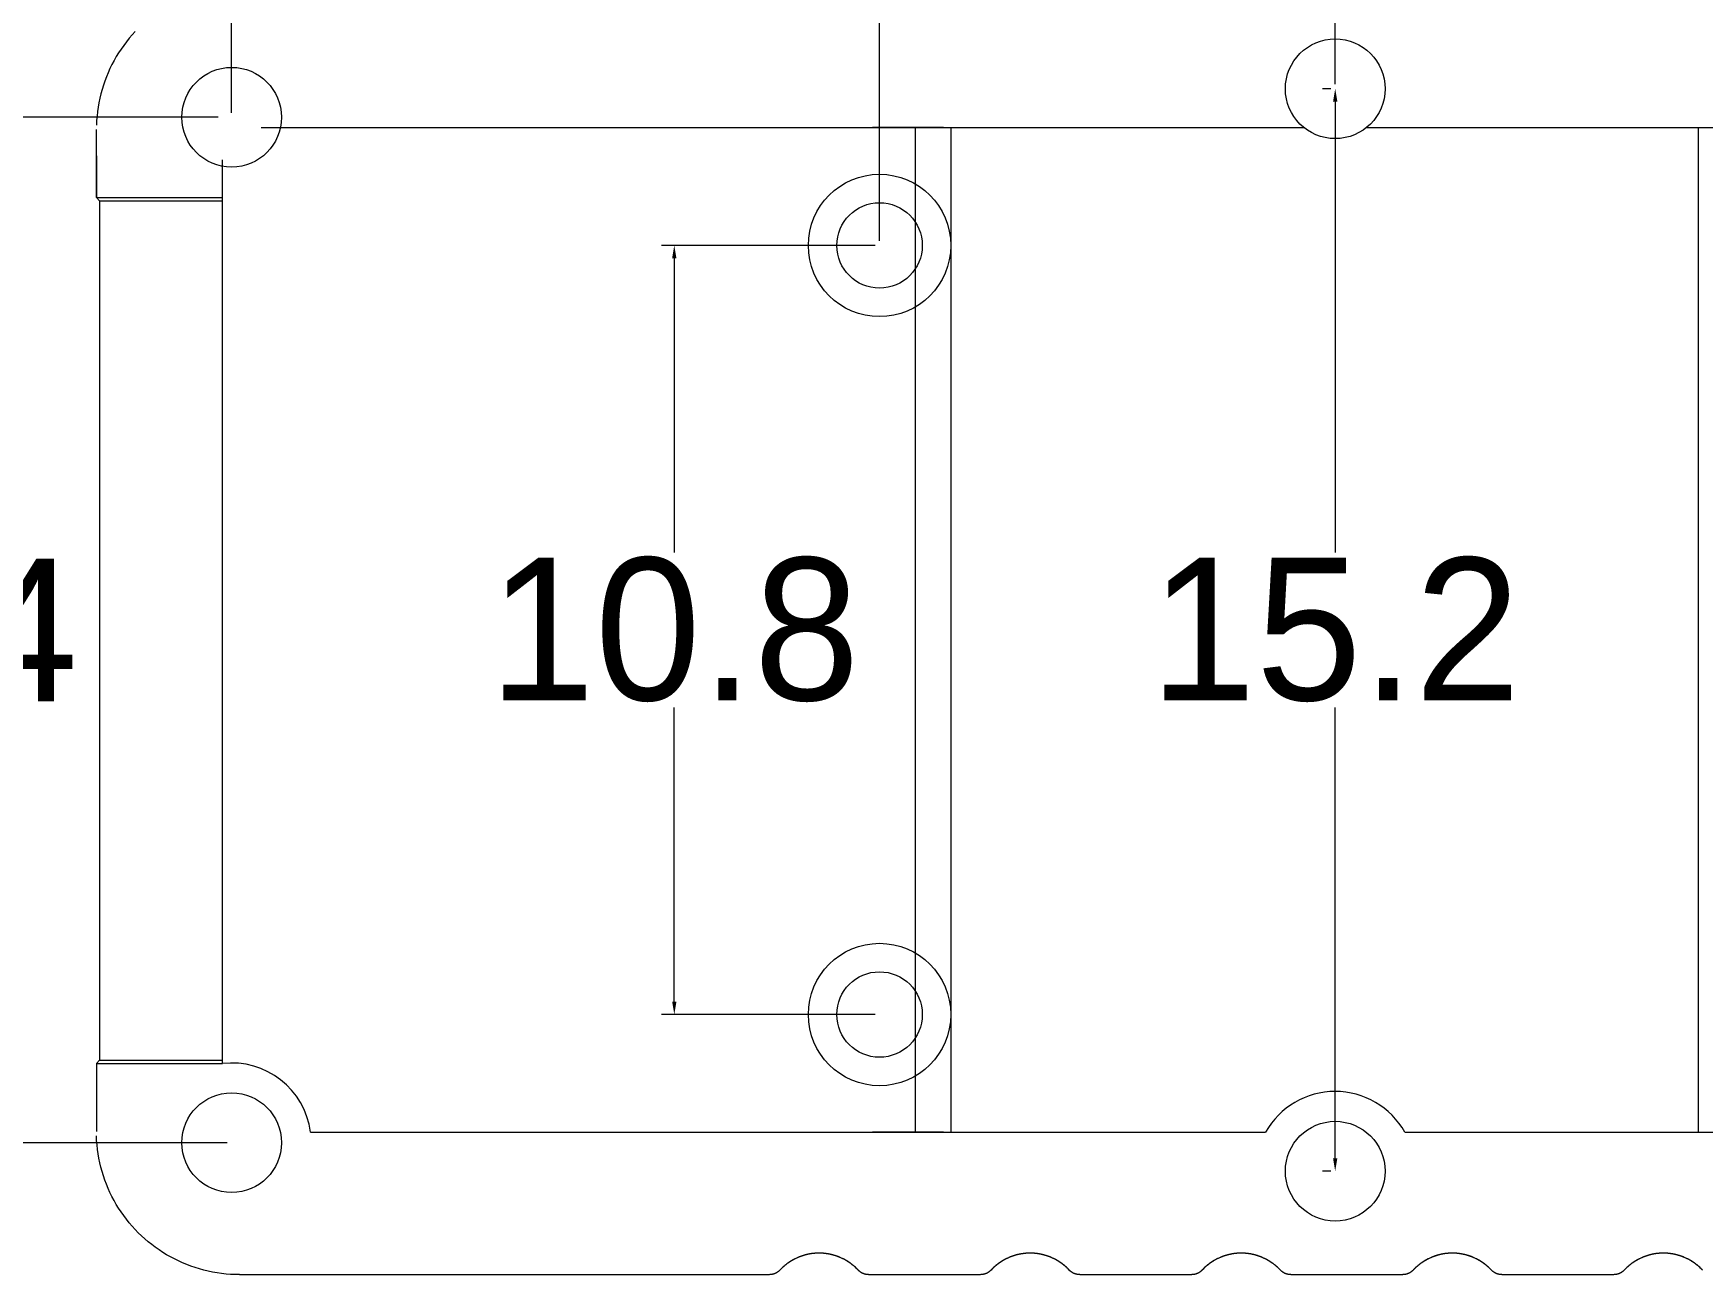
# Model space of a CAD drawing. Extents: x -778 to -614, y -2061 to -1833.
# Drawn here: x -670.5 to -647.05, y -2023.39 to -2005.96 of the extents above; entities that cross this region are included whole.
import ezdxf

# ---------------------------------------------------------------- set-up
doc = ezdxf.new("R2010")
doc.units = 0
doc.header["$MEASUREMENT"] = 0
doc.layers.add('3', color=7, linetype='Continuous')
doc.dimstyles.get("Standard").update_dxf_attribs({"dimtxt": 0.18, "dimasz": 0.18, "dimexe": 0.18, "dimexo": 0.0625, "dimgap": 0.09, "dimtad": 0, "dimtih": 1, "dimtoh": 1, "dimdec": 4, "dimzin": 0, "dimdsep": 46, "dimtxsty": 'Standard', "dimcen": 0.09, "dimadec": 0, "dimazin": 0, "dimtfac": 1, "dimtdec": 4, "dimtofl": 0, "dimtmove": 0, "dimatfit": 3, "dimfxl": 0, "dimtolj": 1, "dimtzin": 0, "dimarcsym": 0})

# ---------------------------------------------------------------- blocks, each defined once
blk = doc.blocks.new('*D86')
at = {"color": 0, "linetype": 'Continuous', "lineweight": 0}
for p, q in [((-667.714, -2007.075), (-667.714, -2003.648)), ((-667.534, -2003.828), (-664.921, -2003.828)), ((-658.794, -2003.828), (-661.407, -2003.828)), ((-658.614, -2008.875), (-658.614, -2003.648))]:
    blk.add_line(p, q, dxfattribs=at)
for points in [[(-667.534, -2003.798), (-667.534, -2003.858), (-667.714, -2003.828)], [(-658.794, -2003.798), (-658.794, -2003.858), (-658.614, -2003.828)]]:
    blk.add_solid(points, dxfattribs=at)
at = {"layer": 'Defpoints', "color": 0, "linetype": 'Continuous', "lineweight": 0}
for p in [(-658.614, -2003.828), (-667.714, -2007.138), (-658.614, -2008.938)]:
    blk.add_point(p, dxfattribs=at)
at = {"color": 0, "linetype": 'Continuous', "lineweight": 0, "insert": (-663.164, -2003.828), "char_height": 2, "attachment_point": 5}
blk.add_mtext('\\A1;9.1', dxfattribs=at)
blk = doc.blocks.new('*D87')
at = {"color": 0, "linetype": 'Continuous', "lineweight": 0}
for p, q in [((-667.714, -2007.013), (-667.714, -2000.857)), ((-652.214, -2006.675), (-652.214, -2000.857)), ((-667.534, -2001.037), (-662.721, -2001.037)), ((-652.394, -2001.037), (-657.207, -2001.037))]:
    blk.add_line(p, q, dxfattribs=at)
for points in [[(-667.534, -2001.007), (-667.534, -2001.067), (-667.714, -2001.037)], [(-652.394, -2001.007), (-652.394, -2001.067), (-652.214, -2001.037)]]:
    blk.add_solid(points, dxfattribs=at)
at = {"layer": 'Defpoints', "color": 0, "linetype": 'Continuous', "lineweight": 0}
for p in [(-652.214, -2001.037), (-652.214, -2006.738), (-667.714, -2007.075)]:
    blk.add_point(p, dxfattribs=at)
at = {"color": 0, "linetype": 'Continuous', "lineweight": 0, "insert": (-659.964, -2001.037), "char_height": 2, "attachment_point": 5}
blk.add_mtext('\\A1;15.5', dxfattribs=at)
blk = doc.blocks.new('*D88')
at = {"color": 0, "linetype": 'Continuous', "lineweight": 0}
for p, q in [((-667.714, -2007.013), (-667.714, -1998.262)), ((-667.534, -1998.442), (-652.904, -1998.442)), ((-632.094, -1998.442), (-646.724, -1998.442)), ((-631.914, -2008.475), (-631.914, -1998.262))]:
    blk.add_line(p, q, dxfattribs=at)
for points in [[(-667.534, -1998.412), (-667.534, -1998.472), (-667.714, -1998.442)], [(-632.094, -1998.412), (-632.094, -1998.472), (-631.914, -1998.442)]]:
    blk.add_solid(points, dxfattribs=at)
at = {"layer": 'Defpoints', "color": 0, "linetype": 'Continuous', "lineweight": 0}
for p in [(-631.914, -1998.442), (-667.714, -2007.075), (-631.914, -2008.538)]:
    blk.add_point(p, dxfattribs=at)
at = {"color": 0, "linetype": 'Continuous', "lineweight": 0, "insert": (-649.814, -1998.442), "char_height": 2, "attachment_point": 5}
blk.add_mtext('\\A1;35.8', dxfattribs=at)
blk = doc.blocks.new('*D89')
at = {"color": 0, "linetype": 'Continuous', "lineweight": 0}
for p, q in [((-652.277, -2006.738), (-652.394, -2006.738)), ((-652.214, -2006.918), (-652.214, -2013.248)), ((-652.214, -2021.758), (-652.214, -2015.428)), ((-652.277, -2021.938), (-652.394, -2021.938))]:
    blk.add_line(p, q, dxfattribs=at)
for points in [[(-652.244, -2006.918), (-652.184, -2006.918), (-652.214, -2006.738)], [(-652.244, -2021.758), (-652.184, -2021.758), (-652.214, -2021.938)]]:
    blk.add_solid(points, dxfattribs=at)
at = {"layer": 'Defpoints', "color": 0, "linetype": 'Continuous', "lineweight": 0}
for p in [(-652.214, -2006.738), (-652.214, -2021.938), (-652.214, -2021.938)]:
    blk.add_point(p, dxfattribs=at)
at = {"color": 0, "linetype": 'Continuous', "lineweight": 0, "insert": (-652.214, -2014.338), "char_height": 2, "attachment_point": 5}
blk.add_mtext('\\A1;15.2', dxfattribs=at)
blk = doc.blocks.new('*D90')
at = {"color": 0, "linetype": 'Continuous', "lineweight": 0}
for p, q in [((-658.677, -2008.938), (-661.677, -2008.938)), ((-661.497, -2009.118), (-661.497, -2013.248)), ((-661.497, -2019.558), (-661.497, -2015.428)), ((-658.677, -2019.738), (-661.677, -2019.738))]:
    blk.add_line(p, q, dxfattribs=at)
for points in [[(-661.527, -2009.118), (-661.467, -2009.118), (-661.497, -2008.938)], [(-661.527, -2019.558), (-661.467, -2019.558), (-661.497, -2019.738)]]:
    blk.add_solid(points, dxfattribs=at)
at = {"layer": 'Defpoints', "color": 0, "linetype": 'Continuous', "lineweight": 0}
for p in [(-658.614, -2008.938), (-661.497, -2019.738), (-658.614, -2019.738)]:
    blk.add_point(p, dxfattribs=at)
at = {"color": 0, "linetype": 'Continuous', "lineweight": 0, "insert": (-661.497, -2014.338), "char_height": 2, "attachment_point": 5}
blk.add_mtext('\\A1;10.8', dxfattribs=at)
blk = doc.blocks.new('*D91')
at = {"color": 0, "linetype": 'Continuous', "lineweight": 0}
for p, q in [((-667.904, -2007.138), (-672.657, -2007.138)), ((-672.477, -2007.318), (-672.477, -2013.248)), ((-672.477, -2021.358), (-672.477, -2015.428)), ((-667.777, -2021.538), (-672.657, -2021.538))]:
    blk.add_line(p, q, dxfattribs=at)
for points in [[(-672.507, -2007.318), (-672.447, -2007.318), (-672.477, -2007.138)], [(-672.507, -2021.358), (-672.447, -2021.358), (-672.477, -2021.538)]]:
    blk.add_solid(points, dxfattribs=at)
at = {"layer": 'Defpoints', "color": 0, "linetype": 'Continuous', "lineweight": 0}
for p in [(-667.842, -2007.138), (-672.477, -2021.538), (-667.714, -2021.538)]:
    blk.add_point(p, dxfattribs=at)
at = {"color": 0, "linetype": 'Continuous', "lineweight": 0, "insert": (-672.477, -2014.338), "char_height": 2, "attachment_point": 5}
blk.add_mtext('\\A1;14.4', dxfattribs=at)

msp = doc.modelspace()

# ---------------------------------------------------------------- linework, layer by layer
at = {"layer": '3', "color": 213, "linetype": 'Continuous', "lineweight": 0}
for p, q in [((-669.614, -2008.265), (-669.614, -2007.31)), ((-669.614, -2008.265), (-669.614, -2007.31)), ((-669.614, -2008.053), (-669.614, -2007.31)), ((-667.299, -2007.284), (-659.905, -2007.284)), ((-663.413, -2007.284), (-652.651, -2007.284)), ((-657.714, -2007.284), (-658.714, -2007.284)), ((-658.114, -2007.284), (-658.114, -2020.891)), ((-658.114, -2007.284), (-658.114, -2021.391)), ((-657.614, -2007.284), (-657.614, -2021.391)), ((-657.614, -2007.284), (-657.614, -2020.891)), ((-651.777, -2007.284), (-635.214, -2007.284)), ((-647.114, -2007.284), (-647.114, -2021.391)), ((-669.614, -2007.682), (-669.614, -2008.265)), ((-667.842, -2020.426), (-667.842, -2007.735)), ((-669.614, -2008.265), (-669.568, -2008.311)), ((-669.614, -2008.265), (-667.842, -2008.265)), ((-669.568, -2008.311), (-669.568, -2020.38)), ((-669.568, -2008.311), (-667.842, -2008.311)), ((-669.614, -2020.426), (-669.568, -2020.38)), ((-669.614, -2020.426), (-669.614, -2021.381)), ((-669.614, -2020.426), (-669.614, -2021.381)), ((-669.614, -2020.426), (-667.842, -2020.426)), ((-669.614, -2020.426), (-669.614, -2020.903)), ((-669.568, -2020.38), (-667.842, -2020.38)), ((-666.605, -2021.391), (-660.196, -2021.391)), ((-666.589, -2021.391), (-660.196, -2021.391)), ((-662.313, -2021.391), (-653.192, -2021.391)), ((-657.714, -2021.391), (-658.714, -2021.391)), ((-651.236, -2021.391), (-635.359, -2021.391)), ((-667.604, -2023.391), (-660.16, -2023.391)), ((-667.604, -2023.391), (-660.16, -2023.391)), ((-658.767, -2023.391), (-657.195, -2023.391)), ((-658.767, -2023.391), (-657.195, -2023.391)), ((-655.802, -2023.391), (-654.23, -2023.391)), ((-655.802, -2023.391), (-654.23, -2023.391)), ((-652.838, -2023.391), (-651.266, -2023.391)), ((-652.838, -2023.391), (-651.266, -2023.391)), ((-649.873, -2023.391), (-648.301, -2023.391)), ((-649.873, -2023.391), (-648.301, -2023.391))]:
    msp.add_line(p, q, dxfattribs=at)
for points in [[(-669.069, -2005.934, 0), (-669.112, -2005.981, 0), (-669.153, -2006.029, 0), (-669.192, -2006.078, 0), (-669.23, -2006.129, 0), (-669.267, -2006.181, 0), (-669.301, -2006.233, 0), (-669.334, -2006.287, 0), (-669.365, -2006.342, 0), (-669.395, -2006.398, 0), (-669.423, -2006.454, 0), (-669.449, -2006.512, 0), (-669.473, -2006.57, 0), (-669.495, -2006.629, 0), (-669.516, -2006.689, 0), (-669.534, -2006.749, 0), (-669.551, -2006.81, 0), (-669.566, -2006.872, 0), (-669.578, -2006.934, 0), (-669.589, -2006.996, 0), (-669.598, -2007.058, 0), (-669.605, -2007.121, 0), (-669.61, -2007.184, 0), (-669.613, -2007.247, 0)], [(-669.069, -2005.934, 0), (-669.112, -2005.981, 0), (-669.153, -2006.029, 0), (-669.192, -2006.078, 0), (-669.23, -2006.129, 0), (-669.267, -2006.181, 0), (-669.301, -2006.233, 0), (-669.334, -2006.287, 0), (-669.365, -2006.342, 0), (-669.395, -2006.398, 0), (-669.423, -2006.454, 0), (-669.449, -2006.512, 0), (-669.473, -2006.57, 0), (-669.495, -2006.629, 0), (-669.516, -2006.689, 0), (-669.534, -2006.749, 0), (-669.551, -2006.81, 0), (-669.566, -2006.872, 0), (-669.578, -2006.934, 0), (-669.589, -2006.996, 0), (-669.598, -2007.058, 0), (-669.605, -2007.121, 0), (-669.61, -2007.184, 0), (-669.613, -2007.247, 0)], [(-667.604, -2023.391, 0), (-667.667, -2023.39, 0), (-667.731, -2023.387, 0), (-667.793, -2023.382, 0), (-667.856, -2023.375, 0), (-667.919, -2023.366, 0), (-667.981, -2023.355, 0), (-668.043, -2023.342, 0), (-668.104, -2023.327, 0), (-668.165, -2023.311, 0), (-668.225, -2023.292, 0), (-668.285, -2023.272, 0), (-668.344, -2023.249, 0), (-668.403, -2023.225, 0), (-668.46, -2023.199, 0), (-668.517, -2023.171, 0), (-668.573, -2023.142, 0), (-668.627, -2023.111, 0), (-668.681, -2023.078, 0), (-668.734, -2023.043, 0), (-668.786, -2023.007, 0), (-668.836, -2022.969, 0), (-668.885, -2022.929, 0), (-668.933, -2022.888, 0), (-668.98, -2022.846, 0), (-669.025, -2022.802, 0), (-669.069, -2022.757, 0), (-669.112, -2022.71, 0), (-669.153, -2022.662, 0), (-669.192, -2022.613, 0), (-669.23, -2022.562, 0), (-669.267, -2022.51, 0), (-669.301, -2022.458, 0), (-669.334, -2022.404, 0), (-669.365, -2022.349, 0), (-669.395, -2022.293, 0), (-669.423, -2022.237, 0), (-669.449, -2022.179, 0), (-669.473, -2022.121, 0), (-669.495, -2022.062, 0), (-669.516, -2022.002, 0), (-669.534, -2021.942, 0), (-669.551, -2021.881, 0), (-669.566, -2021.819, 0), (-669.578, -2021.757, 0), (-669.589, -2021.695, 0), (-669.598, -2021.633, 0), (-669.605, -2021.57, 0), (-669.61, -2021.507, 0), (-669.613, -2021.444, 0)], [(-667.604, -2023.391, 0), (-667.667, -2023.39, 0), (-667.731, -2023.387, 0), (-667.793, -2023.382, 0), (-667.856, -2023.375, 0), (-667.919, -2023.366, 0), (-667.981, -2023.355, 0), (-668.043, -2023.342, 0), (-668.104, -2023.327, 0), (-668.165, -2023.311, 0), (-668.225, -2023.292, 0), (-668.285, -2023.272, 0), (-668.344, -2023.249, 0), (-668.403, -2023.225, 0), (-668.46, -2023.199, 0), (-668.517, -2023.171, 0), (-668.573, -2023.142, 0), (-668.627, -2023.111, 0), (-668.681, -2023.078, 0), (-668.734, -2023.043, 0), (-668.786, -2023.007, 0), (-668.836, -2022.969, 0), (-668.885, -2022.929, 0), (-668.933, -2022.888, 0), (-668.98, -2022.846, 0), (-669.025, -2022.802, 0), (-669.069, -2022.757, 0), (-669.112, -2022.71, 0), (-669.153, -2022.662, 0), (-669.192, -2022.613, 0), (-669.23, -2022.562, 0), (-669.267, -2022.51, 0), (-669.301, -2022.458, 0), (-669.334, -2022.404, 0), (-669.365, -2022.349, 0), (-669.395, -2022.293, 0), (-669.423, -2022.237, 0), (-669.449, -2022.179, 0), (-669.473, -2022.121, 0), (-669.495, -2022.062, 0), (-669.516, -2022.002, 0), (-669.534, -2021.942, 0), (-669.551, -2021.881, 0), (-669.566, -2021.819, 0), (-669.578, -2021.757, 0), (-669.589, -2021.695, 0), (-669.598, -2021.633, 0), (-669.605, -2021.57, 0), (-669.61, -2021.507, 0), (-669.613, -2021.444, 0)], [(-660.013, -2023.327, 0), (-660.015, -2023.329, 0), (-660.018, -2023.332, 0), (-660.02, -2023.334, 0), (-660.023, -2023.336, 0), (-660.025, -2023.339, 0), (-660.027, -2023.341, 0), (-660.03, -2023.343, 0), (-660.032, -2023.345, 0), (-660.035, -2023.347, 0), (-660.038, -2023.349, 0), (-660.04, -2023.351, 0), (-660.043, -2023.353, 0), (-660.046, -2023.355, 0), (-660.048, -2023.357, 0), (-660.051, -2023.358, 0), (-660.054, -2023.36, 0), (-660.057, -2023.362, 0), (-660.059, -2023.364, 0), (-660.062, -2023.365, 0), (-660.065, -2023.367, 0), (-660.068, -2023.368, 0), (-660.071, -2023.37, 0), (-660.074, -2023.371, 0), (-660.077, -2023.373, 0), (-660.08, -2023.374, 0), (-660.083, -2023.375, 0), (-660.086, -2023.376, 0), (-660.089, -2023.378, 0), (-660.092, -2023.379, 0), (-660.095, -2023.38, 0), (-660.098, -2023.381, 0), (-660.102, -2023.382, 0), (-660.105, -2023.383, 0), (-660.108, -2023.384, 0), (-660.111, -2023.385, 0), (-660.114, -2023.385, 0), (-660.117, -2023.386, 0), (-660.121, -2023.387, 0), (-660.124, -2023.387, 0), (-660.127, -2023.388, 0), (-660.13, -2023.388, 0), (-660.134, -2023.389, 0), (-660.137, -2023.389, 0), (-660.14, -2023.39, 0), (-660.143, -2023.39, 0), (-660.147, -2023.39, 0), (-660.15, -2023.39, 0), (-660.153, -2023.39, 0), (-660.157, -2023.39, 0)], [(-660.013, -2023.327, 0), (-660.015, -2023.329, 0), (-660.018, -2023.332, 0), (-660.02, -2023.334, 0), (-660.022, -2023.336, 0), (-660.025, -2023.339, 0), (-660.027, -2023.341, 0), (-660.03, -2023.343, 0), (-660.032, -2023.345, 0), (-660.035, -2023.347, 0), (-660.038, -2023.349, 0), (-660.04, -2023.351, 0), (-660.043, -2023.353, 0), (-660.046, -2023.355, 0), (-660.048, -2023.357, 0), (-660.051, -2023.358, 0), (-660.054, -2023.36, 0), (-660.057, -2023.362, 0), (-660.059, -2023.364, 0), (-660.062, -2023.365, 0), (-660.065, -2023.367, 0), (-660.068, -2023.368, 0), (-660.071, -2023.37, 0), (-660.074, -2023.371, 0), (-660.077, -2023.373, 0), (-660.08, -2023.374, 0), (-660.083, -2023.375, 0), (-660.086, -2023.376, 0), (-660.089, -2023.378, 0), (-660.092, -2023.379, 0), (-660.095, -2023.38, 0), (-660.098, -2023.381, 0), (-660.102, -2023.382, 0), (-660.105, -2023.383, 0), (-660.108, -2023.384, 0), (-660.111, -2023.384, 0), (-660.114, -2023.385, 0), (-660.117, -2023.386, 0), (-660.121, -2023.387, 0), (-660.124, -2023.387, 0), (-660.127, -2023.388, 0), (-660.13, -2023.388, 0), (-660.134, -2023.389, 0), (-660.137, -2023.389, 0), (-660.14, -2023.39, 0), (-660.143, -2023.39, 0), (-660.147, -2023.39, 0), (-660.15, -2023.39, 0), (-660.153, -2023.39, 0), (-660.157, -2023.39, 0)], [(-658.767, -2023.391, 0), (-658.771, -2023.39, 0), (-658.774, -2023.39, 0), (-658.777, -2023.39, 0), (-658.78, -2023.39, 0), (-658.784, -2023.39, 0), (-658.787, -2023.39, 0), (-658.79, -2023.389, 0), (-658.793, -2023.389, 0), (-658.797, -2023.388, 0), (-658.8, -2023.388, 0), (-658.803, -2023.387, 0), (-658.806, -2023.387, 0), (-658.81, -2023.386, 0), (-658.813, -2023.385, 0), (-658.816, -2023.385, 0), (-658.819, -2023.384, 0), (-658.822, -2023.383, 0), (-658.826, -2023.382, 0), (-658.829, -2023.381, 0), (-658.832, -2023.38, 0), (-658.835, -2023.379, 0), (-658.838, -2023.378, 0), (-658.841, -2023.376, 0), (-658.844, -2023.375, 0), (-658.847, -2023.374, 0), (-658.85, -2023.373, 0), (-658.853, -2023.371, 0), (-658.856, -2023.37, 0), (-658.859, -2023.368, 0), (-658.862, -2023.367, 0), (-658.865, -2023.365, 0), (-658.868, -2023.364, 0), (-658.87, -2023.362, 0), (-658.873, -2023.36, 0), (-658.876, -2023.358, 0), (-658.879, -2023.357, 0), (-658.882, -2023.355, 0), (-658.884, -2023.353, 0), (-658.887, -2023.351, 0), (-658.889, -2023.349, 0), (-658.892, -2023.347, 0), (-658.895, -2023.345, 0), (-658.897, -2023.343, 0), (-658.9, -2023.341, 0), (-658.902, -2023.339, 0), (-658.905, -2023.336, 0), (-658.907, -2023.334, 0), (-658.909, -2023.332, 0), (-658.912, -2023.329, 0)], [(-658.767, -2023.391, 0), (-658.771, -2023.391, 0), (-658.774, -2023.39, 0), (-658.777, -2023.39, 0), (-658.78, -2023.39, 0), (-658.784, -2023.39, 0), (-658.787, -2023.39, 0), (-658.79, -2023.389, 0), (-658.793, -2023.389, 0), (-658.797, -2023.388, 0), (-658.8, -2023.388, 0), (-658.803, -2023.387, 0), (-658.806, -2023.387, 0), (-658.81, -2023.386, 0), (-658.813, -2023.385, 0), (-658.816, -2023.385, 0), (-658.819, -2023.384, 0), (-658.822, -2023.383, 0), (-658.826, -2023.382, 0), (-658.829, -2023.381, 0), (-658.832, -2023.38, 0), (-658.835, -2023.379, 0), (-658.838, -2023.378, 0), (-658.841, -2023.376, 0), (-658.844, -2023.375, 0), (-658.847, -2023.374, 0), (-658.85, -2023.373, 0), (-658.853, -2023.371, 0), (-658.856, -2023.37, 0), (-658.859, -2023.368, 0), (-658.862, -2023.367, 0), (-658.865, -2023.365, 0), (-658.868, -2023.364, 0), (-658.87, -2023.362, 0), (-658.873, -2023.36, 0), (-658.876, -2023.358, 0), (-658.879, -2023.357, 0), (-658.882, -2023.355, 0), (-658.884, -2023.353, 0), (-658.887, -2023.351, 0), (-658.889, -2023.349, 0), (-658.892, -2023.347, 0), (-658.895, -2023.345, 0), (-658.897, -2023.343, 0), (-658.9, -2023.341, 0), (-658.902, -2023.338, 0), (-658.904, -2023.336, 0), (-658.907, -2023.334, 0), (-658.909, -2023.332, 0), (-658.912, -2023.329, 0)], [(-657.048, -2023.327, 0), (-657.051, -2023.329, 0), (-657.053, -2023.332, 0), (-657.055, -2023.334, 0), (-657.058, -2023.336, 0), (-657.06, -2023.339, 0), (-657.063, -2023.341, 0), (-657.065, -2023.343, 0), (-657.068, -2023.345, 0), (-657.07, -2023.347, 0), (-657.073, -2023.349, 0), (-657.075, -2023.351, 0), (-657.078, -2023.353, 0), (-657.081, -2023.355, 0), (-657.083, -2023.357, 0), (-657.086, -2023.358, 0), (-657.089, -2023.36, 0), (-657.092, -2023.362, 0), (-657.095, -2023.364, 0), (-657.097, -2023.365, 0), (-657.1, -2023.367, 0), (-657.103, -2023.368, 0), (-657.106, -2023.37, 0), (-657.109, -2023.371, 0), (-657.112, -2023.373, 0), (-657.115, -2023.374, 0), (-657.118, -2023.375, 0), (-657.121, -2023.376, 0), (-657.124, -2023.378, 0), (-657.127, -2023.379, 0), (-657.13, -2023.38, 0), (-657.134, -2023.381, 0), (-657.137, -2023.382, 0), (-657.14, -2023.383, 0), (-657.143, -2023.384, 0), (-657.146, -2023.385, 0), (-657.149, -2023.385, 0), (-657.153, -2023.386, 0), (-657.156, -2023.387, 0), (-657.159, -2023.387, 0), (-657.162, -2023.388, 0), (-657.166, -2023.388, 0), (-657.169, -2023.389, 0), (-657.172, -2023.389, 0), (-657.175, -2023.39, 0), (-657.179, -2023.39, 0), (-657.182, -2023.39, 0), (-657.185, -2023.39, 0), (-657.188, -2023.39, 0), (-657.192, -2023.39, 0)], [(-657.048, -2023.327, 0), (-657.051, -2023.329, 0), (-657.053, -2023.332, 0), (-657.055, -2023.334, 0), (-657.058, -2023.336, 0), (-657.06, -2023.339, 0), (-657.063, -2023.341, 0), (-657.065, -2023.343, 0), (-657.068, -2023.345, 0), (-657.07, -2023.347, 0), (-657.073, -2023.349, 0), (-657.075, -2023.351, 0), (-657.078, -2023.353, 0), (-657.081, -2023.355, 0), (-657.083, -2023.357, 0), (-657.086, -2023.358, 0), (-657.089, -2023.36, 0), (-657.092, -2023.362, 0), (-657.095, -2023.364, 0), (-657.097, -2023.365, 0), (-657.1, -2023.367, 0), (-657.103, -2023.368, 0), (-657.106, -2023.37, 0), (-657.109, -2023.371, 0), (-657.112, -2023.373, 0), (-657.115, -2023.374, 0), (-657.118, -2023.375, 0), (-657.121, -2023.376, 0), (-657.124, -2023.378, 0), (-657.127, -2023.379, 0), (-657.13, -2023.38, 0), (-657.134, -2023.381, 0), (-657.137, -2023.382, 0), (-657.14, -2023.383, 0), (-657.143, -2023.384, 0), (-657.146, -2023.384, 0), (-657.149, -2023.385, 0), (-657.153, -2023.386, 0), (-657.156, -2023.387, 0), (-657.159, -2023.387, 0), (-657.162, -2023.388, 0), (-657.166, -2023.388, 0), (-657.169, -2023.389, 0), (-657.172, -2023.389, 0), (-657.175, -2023.39, 0), (-657.179, -2023.39, 0), (-657.182, -2023.39, 0), (-657.185, -2023.39, 0), (-657.188, -2023.39, 0), (-657.192, -2023.39, 0)], [(-655.802, -2023.391, 0), (-655.806, -2023.39, 0), (-655.809, -2023.39, 0), (-655.812, -2023.39, 0), (-655.816, -2023.39, 0), (-655.819, -2023.39, 0), (-655.822, -2023.39, 0), (-655.825, -2023.389, 0), (-655.829, -2023.389, 0), (-655.832, -2023.388, 0), (-655.835, -2023.388, 0), (-655.838, -2023.387, 0), (-655.842, -2023.387, 0), (-655.845, -2023.386, 0), (-655.848, -2023.385, 0), (-655.851, -2023.385, 0), (-655.854, -2023.384, 0), (-655.858, -2023.383, 0), (-655.861, -2023.382, 0), (-655.864, -2023.381, 0), (-655.867, -2023.38, 0), (-655.87, -2023.379, 0), (-655.873, -2023.378, 0), (-655.876, -2023.376, 0), (-655.879, -2023.375, 0), (-655.882, -2023.374, 0), (-655.885, -2023.373, 0), (-655.888, -2023.371, 0), (-655.891, -2023.37, 0), (-655.894, -2023.368, 0), (-655.897, -2023.367, 0), (-655.9, -2023.365, 0), (-655.903, -2023.364, 0), (-655.906, -2023.362, 0), (-655.909, -2023.36, 0), (-655.911, -2023.358, 0), (-655.914, -2023.357, 0), (-655.917, -2023.355, 0), (-655.919, -2023.353, 0), (-655.922, -2023.351, 0), (-655.925, -2023.349, 0), (-655.927, -2023.347, 0), (-655.93, -2023.345, 0), (-655.932, -2023.343, 0), (-655.935, -2023.341, 0), (-655.937, -2023.339, 0), (-655.94, -2023.336, 0), (-655.942, -2023.334, 0), (-655.944, -2023.332, 0), (-655.947, -2023.329, 0)], [(-655.802, -2023.391, 0), (-655.806, -2023.391, 0), (-655.809, -2023.39, 0), (-655.812, -2023.39, 0), (-655.816, -2023.39, 0), (-655.819, -2023.39, 0), (-655.822, -2023.39, 0), (-655.825, -2023.389, 0), (-655.829, -2023.389, 0), (-655.832, -2023.388, 0), (-655.835, -2023.388, 0), (-655.838, -2023.387, 0), (-655.842, -2023.387, 0), (-655.845, -2023.386, 0), (-655.848, -2023.385, 0), (-655.851, -2023.385, 0), (-655.854, -2023.384, 0), (-655.858, -2023.383, 0), (-655.861, -2023.382, 0), (-655.864, -2023.381, 0), (-655.867, -2023.38, 0), (-655.87, -2023.379, 0), (-655.873, -2023.378, 0), (-655.876, -2023.376, 0), (-655.879, -2023.375, 0), (-655.882, -2023.374, 0), (-655.885, -2023.373, 0), (-655.888, -2023.371, 0), (-655.891, -2023.37, 0), (-655.894, -2023.368, 0), (-655.897, -2023.367, 0), (-655.9, -2023.365, 0), (-655.903, -2023.364, 0), (-655.906, -2023.362, 0), (-655.909, -2023.36, 0), (-655.911, -2023.358, 0), (-655.914, -2023.357, 0), (-655.917, -2023.355, 0), (-655.919, -2023.353, 0), (-655.922, -2023.351, 0), (-655.925, -2023.349, 0), (-655.927, -2023.347, 0), (-655.93, -2023.345, 0), (-655.932, -2023.343, 0), (-655.935, -2023.341, 0), (-655.937, -2023.338, 0), (-655.94, -2023.336, 0), (-655.942, -2023.334, 0), (-655.944, -2023.332, 0), (-655.947, -2023.329, 0)], [(-654.084, -2023.327, 0), (-654.086, -2023.329, 0), (-654.088, -2023.332, 0), (-654.091, -2023.334, 0), (-654.093, -2023.336, 0), (-654.095, -2023.339, 0), (-654.098, -2023.341, 0), (-654.1, -2023.343, 0), (-654.103, -2023.345, 0), (-654.105, -2023.347, 0), (-654.108, -2023.349, 0), (-654.111, -2023.351, 0), (-654.113, -2023.353, 0), (-654.116, -2023.355, 0), (-654.119, -2023.357, 0), (-654.121, -2023.358, 0), (-654.124, -2023.36, 0), (-654.127, -2023.362, 0), (-654.13, -2023.364, 0), (-654.133, -2023.365, 0), (-654.136, -2023.367, 0), (-654.139, -2023.368, 0), (-654.141, -2023.37, 0), (-654.144, -2023.371, 0), (-654.147, -2023.373, 0), (-654.15, -2023.374, 0), (-654.153, -2023.375, 0), (-654.156, -2023.376, 0), (-654.16, -2023.378, 0), (-654.163, -2023.379, 0), (-654.166, -2023.38, 0), (-654.169, -2023.381, 0), (-654.172, -2023.382, 0), (-654.175, -2023.383, 0), (-654.178, -2023.384, 0), (-654.182, -2023.385, 0), (-654.185, -2023.385, 0), (-654.188, -2023.386, 0), (-654.191, -2023.387, 0), (-654.194, -2023.387, 0), (-654.198, -2023.388, 0), (-654.201, -2023.388, 0), (-654.204, -2023.389, 0), (-654.207, -2023.389, 0), (-654.211, -2023.39, 0), (-654.214, -2023.39, 0), (-654.217, -2023.39, 0), (-654.22, -2023.39, 0), (-654.224, -2023.39, 0), (-654.227, -2023.39, 0)], [(-654.084, -2023.327, 0), (-654.086, -2023.329, 0), (-654.088, -2023.332, 0), (-654.091, -2023.334, 0), (-654.093, -2023.336, 0), (-654.095, -2023.339, 0), (-654.098, -2023.341, 0), (-654.1, -2023.343, 0), (-654.103, -2023.345, 0), (-654.105, -2023.347, 0), (-654.108, -2023.349, 0), (-654.111, -2023.351, 0), (-654.113, -2023.353, 0), (-654.116, -2023.355, 0), (-654.119, -2023.357, 0), (-654.121, -2023.358, 0), (-654.124, -2023.36, 0), (-654.127, -2023.362, 0), (-654.13, -2023.364, 0), (-654.133, -2023.365, 0), (-654.136, -2023.367, 0), (-654.139, -2023.368, 0), (-654.141, -2023.37, 0), (-654.144, -2023.371, 0), (-654.147, -2023.373, 0), (-654.15, -2023.374, 0), (-654.153, -2023.375, 0), (-654.156, -2023.376, 0), (-654.16, -2023.378, 0), (-654.163, -2023.379, 0), (-654.166, -2023.38, 0), (-654.169, -2023.381, 0), (-654.172, -2023.382, 0), (-654.175, -2023.383, 0), (-654.178, -2023.384, 0), (-654.182, -2023.384, 0), (-654.185, -2023.385, 0), (-654.188, -2023.386, 0), (-654.191, -2023.387, 0), (-654.194, -2023.387, 0), (-654.198, -2023.388, 0), (-654.201, -2023.388, 0), (-654.204, -2023.389, 0), (-654.207, -2023.389, 0), (-654.211, -2023.39, 0), (-654.214, -2023.39, 0), (-654.217, -2023.39, 0), (-654.22, -2023.39, 0), (-654.224, -2023.39, 0), (-654.227, -2023.39, 0)], [(-652.838, -2023.391, 0), (-652.841, -2023.39, 0), (-652.844, -2023.39, 0), (-652.848, -2023.39, 0), (-652.851, -2023.39, 0), (-652.854, -2023.39, 0), (-652.857, -2023.39, 0), (-652.861, -2023.389, 0), (-652.864, -2023.389, 0), (-652.867, -2023.388, 0), (-652.87, -2023.388, 0), (-652.874, -2023.387, 0), (-652.877, -2023.387, 0), (-652.88, -2023.386, 0), (-652.883, -2023.385, 0), (-652.887, -2023.385, 0), (-652.89, -2023.384, 0), (-652.893, -2023.383, 0), (-652.896, -2023.382, 0), (-652.899, -2023.381, 0), (-652.902, -2023.38, 0), (-652.905, -2023.379, 0), (-652.908, -2023.378, 0), (-652.912, -2023.376, 0), (-652.915, -2023.375, 0), (-652.918, -2023.374, 0), (-652.921, -2023.373, 0), (-652.924, -2023.371, 0), (-652.927, -2023.37, 0), (-652.929, -2023.368, 0), (-652.932, -2023.367, 0), (-652.935, -2023.365, 0), (-652.938, -2023.364, 0), (-652.941, -2023.362, 0), (-652.944, -2023.36, 0), (-652.947, -2023.358, 0), (-652.949, -2023.357, 0), (-652.952, -2023.355, 0), (-652.955, -2023.353, 0), (-652.957, -2023.351, 0), (-652.96, -2023.349, 0), (-652.963, -2023.347, 0), (-652.965, -2023.345, 0), (-652.968, -2023.343, 0), (-652.97, -2023.341, 0), (-652.973, -2023.339, 0), (-652.975, -2023.336, 0), (-652.977, -2023.334, 0), (-652.98, -2023.332, 0), (-652.982, -2023.329, 0)], [(-652.838, -2023.391, 0), (-652.841, -2023.391, 0), (-652.844, -2023.39, 0), (-652.848, -2023.39, 0), (-652.851, -2023.39, 0), (-652.854, -2023.39, 0), (-652.857, -2023.39, 0), (-652.861, -2023.389, 0), (-652.864, -2023.389, 0), (-652.867, -2023.388, 0), (-652.87, -2023.388, 0), (-652.874, -2023.387, 0), (-652.877, -2023.387, 0), (-652.88, -2023.386, 0), (-652.883, -2023.385, 0), (-652.887, -2023.385, 0), (-652.89, -2023.384, 0), (-652.893, -2023.383, 0), (-652.896, -2023.382, 0), (-652.899, -2023.381, 0), (-652.902, -2023.38, 0), (-652.905, -2023.379, 0), (-652.908, -2023.378, 0), (-652.912, -2023.376, 0), (-652.915, -2023.375, 0), (-652.918, -2023.374, 0), (-652.921, -2023.373, 0), (-652.924, -2023.371, 0), (-652.927, -2023.37, 0), (-652.929, -2023.368, 0), (-652.932, -2023.367, 0), (-652.935, -2023.365, 0), (-652.938, -2023.364, 0), (-652.941, -2023.362, 0), (-652.944, -2023.36, 0), (-652.947, -2023.358, 0), (-652.949, -2023.357, 0), (-652.952, -2023.355, 0), (-652.955, -2023.353, 0), (-652.957, -2023.351, 0), (-652.96, -2023.349, 0), (-652.963, -2023.347, 0), (-652.965, -2023.345, 0), (-652.968, -2023.343, 0), (-652.97, -2023.341, 0), (-652.973, -2023.338, 0), (-652.975, -2023.336, 0), (-652.977, -2023.334, 0), (-652.98, -2023.332, 0), (-652.982, -2023.329, 0)], [(-651.119, -2023.327, 0), (-651.121, -2023.329, 0), (-651.124, -2023.332, 0), (-651.126, -2023.334, 0), (-651.128, -2023.336, 0), (-651.131, -2023.339, 0), (-651.133, -2023.341, 0), (-651.136, -2023.343, 0), (-651.138, -2023.345, 0), (-651.141, -2023.347, 0), (-651.143, -2023.349, 0), (-651.146, -2023.351, 0), (-651.149, -2023.353, 0), (-651.151, -2023.355, 0), (-651.154, -2023.357, 0), (-651.157, -2023.358, 0), (-651.159, -2023.36, 0), (-651.162, -2023.362, 0), (-651.165, -2023.364, 0), (-651.168, -2023.365, 0), (-651.171, -2023.367, 0), (-651.174, -2023.368, 0), (-651.177, -2023.37, 0), (-651.18, -2023.371, 0), (-651.183, -2023.373, 0), (-651.186, -2023.374, 0), (-651.189, -2023.375, 0), (-651.192, -2023.376, 0), (-651.195, -2023.378, 0), (-651.198, -2023.379, 0), (-651.201, -2023.38, 0), (-651.204, -2023.381, 0), (-651.207, -2023.382, 0), (-651.21, -2023.383, 0), (-651.214, -2023.384, 0), (-651.217, -2023.385, 0), (-651.22, -2023.385, 0), (-651.223, -2023.386, 0), (-651.226, -2023.387, 0), (-651.23, -2023.387, 0), (-651.233, -2023.388, 0), (-651.236, -2023.388, 0), (-651.239, -2023.389, 0), (-651.243, -2023.389, 0), (-651.246, -2023.39, 0), (-651.249, -2023.39, 0), (-651.252, -2023.39, 0), (-651.256, -2023.39, 0), (-651.259, -2023.39, 0), (-651.262, -2023.39, 0)], [(-651.119, -2023.327, 0), (-651.121, -2023.329, 0), (-651.124, -2023.332, 0), (-651.126, -2023.334, 0), (-651.128, -2023.336, 0), (-651.131, -2023.339, 0), (-651.133, -2023.341, 0), (-651.136, -2023.343, 0), (-651.138, -2023.345, 0), (-651.141, -2023.347, 0), (-651.143, -2023.349, 0), (-651.146, -2023.351, 0), (-651.149, -2023.353, 0), (-651.151, -2023.355, 0), (-651.154, -2023.357, 0), (-651.157, -2023.358, 0), (-651.159, -2023.36, 0), (-651.162, -2023.362, 0), (-651.165, -2023.364, 0), (-651.168, -2023.365, 0), (-651.171, -2023.367, 0), (-651.174, -2023.368, 0), (-651.177, -2023.37, 0), (-651.18, -2023.371, 0), (-651.183, -2023.373, 0), (-651.186, -2023.374, 0), (-651.189, -2023.375, 0), (-651.192, -2023.376, 0), (-651.195, -2023.378, 0), (-651.198, -2023.379, 0), (-651.201, -2023.38, 0), (-651.204, -2023.381, 0), (-651.207, -2023.382, 0), (-651.21, -2023.383, 0), (-651.214, -2023.384, 0), (-651.217, -2023.384, 0), (-651.22, -2023.385, 0), (-651.223, -2023.386, 0), (-651.226, -2023.387, 0), (-651.23, -2023.387, 0), (-651.233, -2023.388, 0), (-651.236, -2023.388, 0), (-651.239, -2023.389, 0), (-651.243, -2023.389, 0), (-651.246, -2023.39, 0), (-651.249, -2023.39, 0), (-651.252, -2023.39, 0), (-651.256, -2023.39, 0), (-651.259, -2023.39, 0), (-651.262, -2023.39, 0)], [(-649.873, -2023.391, 0), (-649.876, -2023.39, 0), (-649.88, -2023.39, 0), (-649.883, -2023.39, 0), (-649.886, -2023.39, 0), (-649.889, -2023.39, 0), (-649.893, -2023.39, 0), (-649.896, -2023.389, 0), (-649.899, -2023.389, 0), (-649.902, -2023.388, 0), (-649.906, -2023.388, 0), (-649.909, -2023.387, 0), (-649.912, -2023.387, 0), (-649.915, -2023.386, 0), (-649.919, -2023.385, 0), (-649.922, -2023.385, 0), (-649.925, -2023.384, 0), (-649.928, -2023.383, 0), (-649.931, -2023.382, 0), (-649.934, -2023.381, 0), (-649.938, -2023.38, 0), (-649.941, -2023.379, 0), (-649.944, -2023.378, 0), (-649.947, -2023.376, 0), (-649.95, -2023.375, 0), (-649.953, -2023.374, 0), (-649.956, -2023.373, 0), (-649.959, -2023.371, 0), (-649.962, -2023.37, 0), (-649.965, -2023.368, 0), (-649.968, -2023.367, 0), (-649.971, -2023.365, 0), (-649.973, -2023.364, 0), (-649.976, -2023.362, 0), (-649.979, -2023.36, 0), (-649.982, -2023.358, 0), (-649.985, -2023.357, 0), (-649.987, -2023.355, 0), (-649.99, -2023.353, 0), (-649.993, -2023.351, 0), (-649.995, -2023.349, 0), (-649.998, -2023.347, 0), (-650, -2023.345, 0), (-650.003, -2023.343, 0), (-650.005, -2023.341, 0), (-650.008, -2023.339, 0), (-650.01, -2023.336, 0), (-650.013, -2023.334, 0), (-650.015, -2023.332, 0), (-650.017, -2023.329, 0)], [(-649.873, -2023.391, 0), (-649.876, -2023.391, 0), (-649.88, -2023.39, 0), (-649.883, -2023.39, 0), (-649.886, -2023.39, 0), (-649.889, -2023.39, 0), (-649.893, -2023.39, 0), (-649.896, -2023.389, 0), (-649.899, -2023.389, 0), (-649.902, -2023.388, 0), (-649.906, -2023.388, 0), (-649.909, -2023.387, 0), (-649.912, -2023.387, 0), (-649.915, -2023.386, 0), (-649.919, -2023.385, 0), (-649.922, -2023.385, 0), (-649.925, -2023.384, 0), (-649.928, -2023.383, 0), (-649.931, -2023.382, 0), (-649.934, -2023.381, 0), (-649.938, -2023.38, 0), (-649.941, -2023.379, 0), (-649.944, -2023.378, 0), (-649.947, -2023.376, 0), (-649.95, -2023.375, 0), (-649.953, -2023.374, 0), (-649.956, -2023.373, 0), (-649.959, -2023.371, 0), (-649.962, -2023.37, 0), (-649.965, -2023.368, 0), (-649.968, -2023.367, 0), (-649.971, -2023.365, 0), (-649.973, -2023.364, 0), (-649.976, -2023.362, 0), (-649.979, -2023.36, 0), (-649.982, -2023.358, 0), (-649.985, -2023.357, 0), (-649.987, -2023.355, 0), (-649.99, -2023.353, 0), (-649.993, -2023.351, 0), (-649.995, -2023.349, 0), (-649.998, -2023.347, 0), (-650, -2023.345, 0), (-650.003, -2023.343, 0), (-650.005, -2023.341, 0), (-650.008, -2023.338, 0), (-650.01, -2023.336, 0), (-650.013, -2023.334, 0), (-650.015, -2023.332, 0), (-650.017, -2023.329, 0)], [(-648.154, -2023.327, 0), (-648.156, -2023.329, 0), (-648.159, -2023.332, 0), (-648.161, -2023.334, 0), (-648.164, -2023.336, 0), (-648.166, -2023.339, 0), (-648.168, -2023.341, 0), (-648.171, -2023.343, 0), (-648.173, -2023.345, 0), (-648.176, -2023.347, 0), (-648.179, -2023.349, 0), (-648.181, -2023.351, 0), (-648.184, -2023.353, 0), (-648.187, -2023.355, 0), (-648.189, -2023.357, 0), (-648.192, -2023.358, 0), (-648.195, -2023.36, 0), (-648.198, -2023.362, 0), (-648.2, -2023.364, 0), (-648.203, -2023.365, 0), (-648.206, -2023.367, 0), (-648.209, -2023.368, 0), (-648.212, -2023.37, 0), (-648.215, -2023.371, 0), (-648.218, -2023.373, 0), (-648.221, -2023.374, 0), (-648.224, -2023.375, 0), (-648.227, -2023.376, 0), (-648.23, -2023.378, 0), (-648.233, -2023.379, 0), (-648.236, -2023.38, 0), (-648.239, -2023.381, 0), (-648.243, -2023.382, 0), (-648.246, -2023.383, 0), (-648.249, -2023.384, 0), (-648.252, -2023.385, 0), (-648.255, -2023.385, 0), (-648.258, -2023.386, 0), (-648.262, -2023.387, 0), (-648.265, -2023.387, 0), (-648.268, -2023.388, 0), (-648.271, -2023.388, 0), (-648.275, -2023.389, 0), (-648.278, -2023.389, 0), (-648.281, -2023.39, 0), (-648.284, -2023.39, 0), (-648.288, -2023.39, 0), (-648.291, -2023.39, 0), (-648.294, -2023.39, 0), (-648.298, -2023.39, 0)], [(-648.154, -2023.327, 0), (-648.156, -2023.329, 0), (-648.159, -2023.332, 0), (-648.161, -2023.334, 0), (-648.163, -2023.336, 0), (-648.166, -2023.339, 0), (-648.168, -2023.341, 0), (-648.171, -2023.343, 0), (-648.173, -2023.345, 0), (-648.176, -2023.347, 0), (-648.179, -2023.349, 0), (-648.181, -2023.351, 0), (-648.184, -2023.353, 0), (-648.187, -2023.355, 0), (-648.189, -2023.357, 0), (-648.192, -2023.358, 0), (-648.195, -2023.36, 0), (-648.198, -2023.362, 0), (-648.2, -2023.364, 0), (-648.203, -2023.365, 0), (-648.206, -2023.367, 0), (-648.209, -2023.368, 0), (-648.212, -2023.37, 0), (-648.215, -2023.371, 0), (-648.218, -2023.373, 0), (-648.221, -2023.374, 0), (-648.224, -2023.375, 0), (-648.227, -2023.376, 0), (-648.23, -2023.378, 0), (-648.233, -2023.379, 0), (-648.236, -2023.38, 0), (-648.239, -2023.381, 0), (-648.243, -2023.382, 0), (-648.246, -2023.383, 0), (-648.249, -2023.384, 0), (-648.252, -2023.384, 0), (-648.255, -2023.385, 0), (-648.258, -2023.386, 0), (-648.262, -2023.387, 0), (-648.265, -2023.387, 0), (-648.268, -2023.388, 0), (-648.271, -2023.388, 0), (-648.275, -2023.389, 0), (-648.278, -2023.389, 0), (-648.281, -2023.39, 0), (-648.284, -2023.39, 0), (-648.288, -2023.39, 0), (-648.291, -2023.39, 0), (-648.294, -2023.39, 0), (-648.298, -2023.39, 0)]]:
    msp.add_polyline3d(points, dxfattribs=at)
for centre, radius in [((-652.214, -2006.738), 0.7), ((-667.714, -2007.138), 0.7), ((-658.614, -2008.938), 1), ((-658.614, -2008.938), 0.6), ((-658.614, -2019.738), 1), ((-658.614, -2019.738), 0.6), ((-667.714, -2021.538), 0.7), ((-652.214, -2021.938), 0.7)]:
    msp.add_circle(centre, radius, dxfattribs=at)
for centre, radius, start, end in [((-667.714, -2021.538), 1.119, 7.5308, 96.5497), ((-652.214, -2021.938), 1.12, 29.2151, 150.7849)]:
    msp.add_arc(centre, radius, start, end, dxfattribs=at)
for points, degree, knots in [([(-658.914, -2023.327), (-658.948, -2023.291), (-659.103, -2023.155), (-659.464, -2023.039), (-659.824, -2023.155), (-659.979, -2023.291), (-660.013, -2023.327)], 3, [0, 0, 0, 0, 0.121771, 0.5, 0.878229, 1, 1, 1, 1]), ([(-658.914, -2023.327), (-659.02, -2023.213), (-659.164, -2023.151), (-659.235, -2023.121), (-659.311, -2023.105), (-659.386, -2023.089), (-659.464, -2023.089), (-659.54, -2023.089), (-659.616, -2023.105), (-659.691, -2023.121), (-659.763, -2023.151), (-659.906, -2023.213), (-660.013, -2023.327)], 2, [0, 0, 0, 0.25, 0.25, 0.375, 0.375, 0.5, 0.5, 0.625, 0.625, 0.75, 0.75, 1, 1, 1]), ([(-655.949, -2023.327), (-655.983, -2023.291), (-656.139, -2023.155), (-656.499, -2023.039), (-656.859, -2023.155), (-657.014, -2023.291), (-657.048, -2023.327)], 3, [0, 0, 0, 0, 0.121771, 0.5, 0.878229, 1, 1, 1, 1]), ([(-655.949, -2023.327), (-656.056, -2023.213), (-656.199, -2023.151), (-656.27, -2023.121), (-656.346, -2023.105), (-656.422, -2023.089), (-656.499, -2023.089), (-656.575, -2023.089), (-656.652, -2023.105), (-656.727, -2023.121), (-656.798, -2023.151), (-656.941, -2023.213), (-657.048, -2023.327)], 2, [0, 0, 0, 0.25, 0.25, 0.375, 0.375, 0.5, 0.5, 0.625, 0.625, 0.75, 0.75, 1, 1, 1]), ([(-652.984, -2023.327), (-653.019, -2023.291), (-653.174, -2023.155), (-653.534, -2023.039), (-653.894, -2023.155), (-654.049, -2023.291), (-654.084, -2023.327)], 3, [0, 0, 0, 0, 0.121771, 0.5, 0.878229, 1, 1, 1, 1]), ([(-652.984, -2023.327), (-653.091, -2023.213), (-653.235, -2023.151), (-653.305, -2023.121), (-653.381, -2023.105), (-653.457, -2023.089), (-653.534, -2023.089), (-653.61, -2023.089), (-653.687, -2023.105), (-653.762, -2023.121), (-653.833, -2023.151), (-653.977, -2023.213), (-654.084, -2023.327)], 2, [0, 0, 0, 0.25, 0.25, 0.375, 0.375, 0.5, 0.5, 0.625, 0.625, 0.75, 0.75, 1, 1, 1]), ([(-650.02, -2023.327), (-650.054, -2023.291), (-650.209, -2023.155), (-650.569, -2023.039), (-650.929, -2023.155), (-651.085, -2023.291), (-651.119, -2023.327)], 3, [0, 0, 0, 0, 0.121771, 0.5, 0.878229, 1, 1, 1, 1]), ([(-650.02, -2023.327), (-650.126, -2023.213), (-650.27, -2023.151), (-650.34, -2023.121), (-650.416, -2023.105), (-650.492, -2023.089), (-650.569, -2023.089), (-650.645, -2023.089), (-650.722, -2023.105), (-650.797, -2023.121), (-650.869, -2023.151), (-651.012, -2023.213), (-651.119, -2023.327)], 2, [0, 0, 0, 0.25, 0.25, 0.375, 0.375, 0.5, 0.5, 0.625, 0.625, 0.75, 0.75, 1, 1, 1]), ([(-647.055, -2023.327), (-647.089, -2023.291), (-647.244, -2023.155), (-647.605, -2023.039), (-647.965, -2023.155), (-648.12, -2023.291), (-648.154, -2023.327)], 3, [0, 0, 0, 0, 0.121771, 0.5, 0.878229, 1, 1, 1, 1]), ([(-647.055, -2023.327), (-647.161, -2023.213), (-647.305, -2023.151), (-647.376, -2023.121), (-647.452, -2023.105), (-647.527, -2023.089), (-647.605, -2023.089), (-647.681, -2023.089), (-647.757, -2023.105), (-647.832, -2023.121), (-647.904, -2023.151), (-648.047, -2023.213), (-648.154, -2023.327)], 2, [0, 0, 0, 0.25, 0.25, 0.375, 0.375, 0.5, 0.5, 0.625, 0.625, 0.75, 0.75, 1, 1, 1])]:
    msp.add_open_spline(points, degree=degree, knots=knots, dxfattribs=at)

# ---------------------------------------------------------------- dimensions: what is measured, and where the dimension line sits
at = {"linetype": 'Continuous', "lineweight": 0}
for base, p1, p2, picture, middle in [((-631.914, -1998.442), (-667.714, -2007.075), (-631.914, -2008.538), '*D88', (-649.814, -1998.442)), ((-652.214, -2001.037), (-667.714, -2007.075), (-652.214, -2006.738), '*D87', (-659.964, -2001.037)), ((-658.614, -2003.828), (-667.714, -2007.138), (-658.614, -2008.938), '*D86', (-663.164, -2003.828))]:
    dim = msp.add_linear_dim(base=base, p1=p1, p2=p2, dimstyle='Standard', override={"dimtxt": 2, "dimdec": 2, "dimzin": 8, "dimdsep": 0, "dimadec": 4, "dimazin": 2, "dimtdec": 2, "dimlwd": 0, "dimlwe": 0}, dxfattribs=at)
    dim.commit()
    dim.dimension.update_dxf_attribs({"geometry": picture, "text_midpoint": middle})
for base, p1, p2, picture, middle in [((-652.214, -2021.938), (-652.214, -2006.738), (-652.214, -2021.938), '*D89', (-652.214, -2014.338)), ((-672.477, -2021.538), (-667.842, -2007.138), (-667.714, -2021.538), '*D91', (-672.477, -2014.338)), ((-661.497, -2019.738), (-658.614, -2008.938), (-658.614, -2019.738), '*D90', (-661.497, -2014.338))]:
    dim = msp.add_linear_dim(base=base, p1=p1, p2=p2, angle=90, dimstyle='Standard', override={"dimtxt": 2, "dimdec": 2, "dimzin": 8, "dimdsep": 0, "dimadec": 4, "dimazin": 2, "dimtdec": 2, "dimlwd": 0, "dimlwe": 0}, dxfattribs=at)
    dim.commit()
    dim.dimension.update_dxf_attribs({"geometry": picture, "text_midpoint": middle})

doc.saveas('drawing.dxf')
